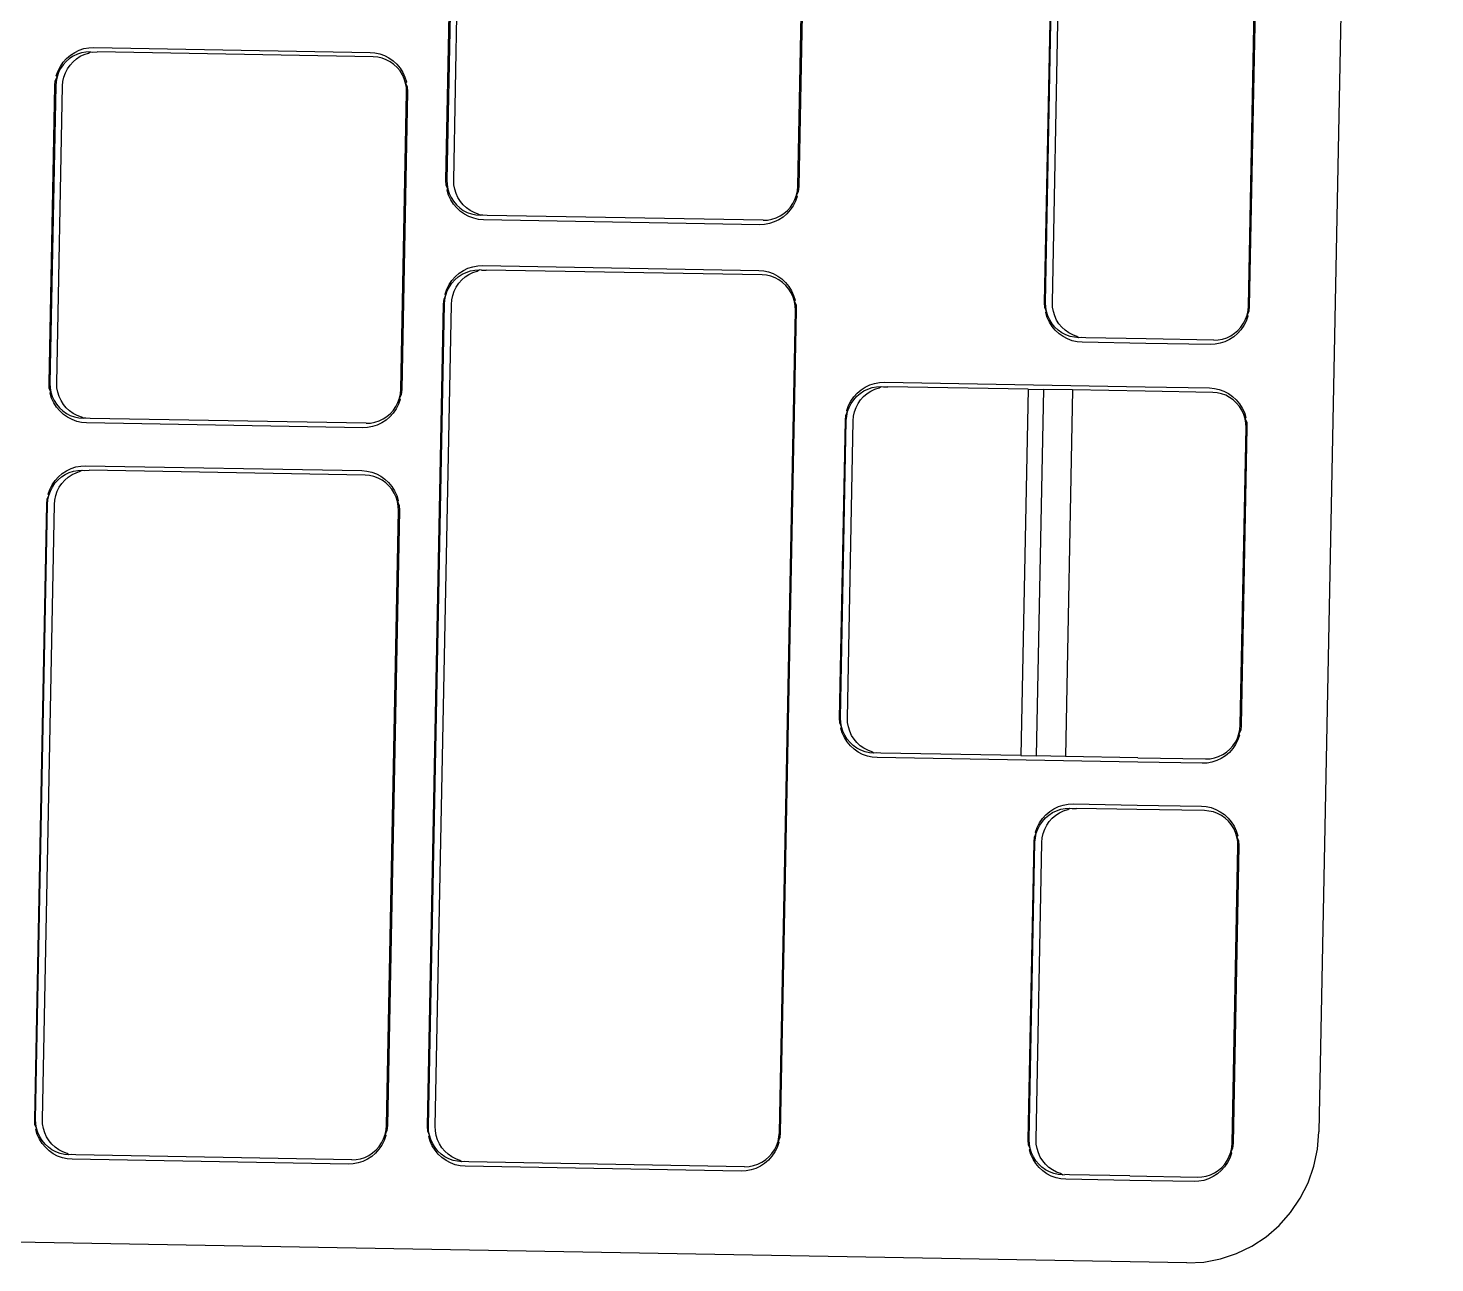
# Model space of a CAD drawing. Header units: millimetres. Extents: x 44692 to 172587, y -26854 to 14445.
# Drawn here: x 148825.9 to 148881.8, y -15558.6 to -15509.6 of the extents above; entities that cross this region are included whole.
import ezdxf

# ---------------------------------------------------------------- set-up
doc = ezdxf.new("R2010")
doc.units = ezdxf.units.MM
doc.header["$LTSCALE"] = 100
doc.layers.add('Muebles', color=112, linetype='Continuous')

msp = doc.modelspace()

# ---------------------------------------------------------------- linework, layer by layer
at = {"layer": 'Muebles'}
for p, q in [((148881.792, -15317.241), (148877.189, -15553.391)), ((148842.52, -15515.606), (148842.75, -15503.789)), ((148842.785, -15503.795), (148842.555, -15515.6)), ((148842.828, -15515.605), (148843.058, -15503.8)), ((148856.492, -15515.846), (148856.722, -15504.041)), ((148856.757, -15504.036), (148856.527, -15515.853)), ((148866.294, -15520.466), (148866.524, -15508.649)), ((148866.329, -15520.461), (148866.559, -15508.656)), ((148866.602, -15520.466), (148866.832, -15508.66)), ((148874.389, -15520.603), (148874.619, -15508.798)), ((148874.654, -15508.792), (148874.424, -15520.61)), ((148827.605, -15510.637), (148827.773, -15510.528)), ((148827.773, -15510.528), (148827.953, -15510.441)), ((148828.047, -15510.549), (148827.879, -15510.604)), ((148827.953, -15510.441), (148828.143, -15510.38)), ((148828.221, -15510.517), (148828.047, -15510.549)), ((148828.143, -15510.38), (148828.339, -15510.344)), ((148828.152, -15510.609), (148828.32, -15510.554)), ((148828.398, -15510.508), (148828.221, -15510.517)), ((148828.32, -15510.554), (148828.398, -15510.508)), ((148828.339, -15510.344), (148828.533, -15510.334)), ((148828.398, -15510.508), (148828.495, -15510.522)), ((148828.495, -15510.522), (148828.671, -15510.513)), ((148828.533, -15510.334), (148839.504, -15510.528)), ((148839.632, -15510.706), (148828.671, -15510.513)), ((148839.504, -15510.528), (148839.697, -15510.544)), ((148839.697, -15510.544), (148839.891, -15510.587)), ((148827.112, -15511.265), (148827.204, -15511.085)), ((148827.204, -15511.085), (148827.318, -15510.918)), ((148827.315, -15511.027), (148827.214, -15511.174)), ((148827.435, -15510.894), (148827.315, -15511.027)), ((148827.318, -15510.918), (148827.453, -15510.768)), ((148827.57, -15510.778), (148827.435, -15510.894)), ((148827.453, -15510.768), (148827.605, -15510.637)), ((148827.487, -15511.179), (148827.588, -15511.031)), ((148827.719, -15510.68), (148827.57, -15510.778)), ((148827.588, -15511.031), (148827.708, -15510.898)), ((148827.708, -15510.898), (148827.843, -15510.782)), ((148827.879, -15510.604), (148827.719, -15510.68)), ((148827.843, -15510.782), (148827.992, -15510.685)), ((148827.992, -15510.685), (148828.152, -15510.609)), ((148839.808, -15510.721), (148839.632, -15510.706)), ((148839.981, -15510.759), (148839.808, -15510.721)), ((148839.891, -15510.587), (148840.079, -15510.655)), ((148840.147, -15510.82), (148839.981, -15510.759)), ((148840.079, -15510.655), (148840.256, -15510.748)), ((148840.304, -15510.902), (148840.147, -15510.82)), ((148840.256, -15510.748), (148840.419, -15510.863)), ((148840.449, -15511.005), (148840.304, -15510.902)), ((148840.419, -15510.863), (148840.566, -15510.999)), ((148840.58, -15511.126), (148840.449, -15511.005)), ((148840.566, -15510.999), (148840.695, -15511.154)), ((148826.985, -15511.851), (148827.001, -15511.655)), ((148827.001, -15511.655), (148827.073, -15511.503)), ((148827.035, -15511.679), (148827.02, -15511.858)), ((148827.073, -15511.503), (148827.035, -15511.679)), ((148827.044, -15511.456), (148827.112, -15511.265)), ((148827.073, -15511.503), (148827.044, -15511.456)), ((148827.133, -15511.334), (148827.073, -15511.503)), ((148827.214, -15511.174), (148827.133, -15511.334)), ((148827.293, -15511.863), (148827.308, -15511.683)), ((148827.308, -15511.683), (148827.346, -15511.508)), ((148827.346, -15511.508), (148827.406, -15511.339)), ((148827.406, -15511.339), (148827.487, -15511.179)), ((148840.694, -15511.263), (148840.58, -15511.126)), ((148840.789, -15511.414), (148840.694, -15511.263)), ((148840.695, -15511.154), (148840.802, -15511.325)), ((148840.864, -15511.576), (148840.789, -15511.414)), ((148840.802, -15511.325), (148840.887, -15511.508)), ((148840.917, -15511.747), (148840.864, -15511.576)), ((148840.887, -15511.508), (148840.948, -15511.701)), ((148826.754, -15523.668), (148826.985, -15511.851)), ((148827.02, -15511.858), (148826.79, -15523.663)), ((148827.063, -15523.668), (148827.293, -15511.863)), ((148840.726, -15523.909), (148840.957, -15512.104)), ((148840.992, -15512.098), (148840.761, -15523.915)), ((148840.948, -15511.701), (148840.917, -15511.747)), ((148840.948, -15511.924), (148840.917, -15511.747)), ((148840.917, -15511.747), (148840.983, -15511.901)), ((148840.957, -15512.104), (148840.948, -15511.924)), ((148840.983, -15511.901), (148840.992, -15512.098)), ((148842.529, -15515.803), (148842.52, -15515.606)), ((148842.594, -15515.957), (148842.529, -15515.803)), ((148842.555, -15515.6), (148842.563, -15515.78)), ((148842.563, -15515.78), (148842.594, -15515.957)), ((148842.564, -15516.002), (148842.594, -15515.957)), ((148842.625, -15516.196), (148842.564, -15516.002)), ((148842.594, -15515.957), (148842.648, -15516.128)), ((148842.648, -15516.128), (148842.723, -15516.29)), ((148842.836, -15515.785), (148842.828, -15515.605)), ((148842.867, -15515.961), (148842.836, -15515.785)), ((148842.921, -15516.133), (148842.867, -15515.961)), ((148842.996, -15516.295), (148842.921, -15516.133)), ((148856.439, -15516.201), (148856.477, -15516.025)), ((148856.511, -15516.049), (148856.439, -15516.201)), ((148856.477, -15516.025), (148856.492, -15515.846)), ((148856.527, -15515.853), (148856.511, -15516.049)), ((148842.709, -15516.379), (148842.625, -15516.196)), ((148842.817, -15516.55), (148842.709, -15516.379)), ((148842.723, -15516.29), (148842.818, -15516.441)), ((148842.946, -15516.705), (148842.817, -15516.55)), ((148842.818, -15516.441), (148842.932, -15516.578)), ((148842.932, -15516.578), (148843.063, -15516.699)), ((148843.093, -15516.841), (148842.946, -15516.705)), ((148843.091, -15516.446), (148842.996, -15516.295)), ((148843.063, -15516.699), (148843.208, -15516.802)), ((148843.205, -15516.583), (148843.091, -15516.446)), ((148843.336, -15516.704), (148843.205, -15516.583)), ((148843.481, -15516.806), (148843.336, -15516.704)), ((148856.077, -15516.81), (148856.197, -15516.677)), ((148856.308, -15516.619), (148856.194, -15516.786)), ((148856.197, -15516.677), (148856.298, -15516.53)), ((148856.298, -15516.53), (148856.379, -15516.37)), ((148856.4, -15516.439), (148856.308, -15516.619)), ((148856.379, -15516.37), (148856.439, -15516.201)), ((148856.468, -15516.248), (148856.4, -15516.439)), ((148856.439, -15516.201), (148856.468, -15516.248)), ((148843.256, -15516.956), (148843.093, -15516.841)), ((148843.208, -15516.802), (148843.365, -15516.884)), ((148843.433, -15517.049), (148843.256, -15516.956)), ((148843.365, -15516.884), (148843.531, -15516.945)), ((148843.621, -15517.117), (148843.433, -15517.049)), ((148843.638, -15516.889), (148843.481, -15516.806)), ((148843.531, -15516.945), (148843.704, -15516.983)), ((148843.815, -15517.16), (148843.621, -15517.117)), ((148843.804, -15516.949), (148843.638, -15516.889)), ((148843.704, -15516.983), (148843.88, -15516.998)), ((148843.88, -15516.998), (148843.804, -15516.949)), ((148844.008, -15517.176), (148843.815, -15517.16)), ((148843.977, -15516.987), (148843.88, -15516.998)), ((148844.153, -15517.002), (148843.977, -15516.987)), ((148854.979, -15517.37), (148844.008, -15517.176)), ((148855.114, -15517.196), (148844.153, -15517.002)), ((148855.114, -15517.196), (148855.29, -15517.187)), ((148855.29, -15517.187), (148855.464, -15517.155)), ((148855.558, -15517.263), (148855.369, -15517.324)), ((148855.464, -15517.155), (148855.633, -15517.1)), ((148855.739, -15517.176), (148855.558, -15517.263)), ((148855.633, -15517.1), (148855.793, -15517.024)), ((148855.907, -15517.067), (148855.739, -15517.176)), ((148855.793, -15517.024), (148855.942, -15516.926)), ((148856.059, -15516.936), (148855.907, -15517.067)), ((148855.942, -15516.926), (148856.077, -15516.81)), ((148856.194, -15516.786), (148856.059, -15516.936)), ((148855.173, -15517.36), (148854.979, -15517.37)), ((148855.369, -15517.324), (148855.173, -15517.36)), ((148842.757, -15519.583), (148842.892, -15519.432)), ((148842.874, -15519.557), (148843.009, -15519.439)), ((148842.892, -15519.432), (148843.044, -15519.299)), ((148843.009, -15519.439), (148843.158, -15519.341)), ((148843.044, -15519.299), (148843.212, -15519.189)), ((148843.147, -15519.561), (148843.283, -15519.444)), ((148843.158, -15519.341), (148843.319, -15519.264)), ((148843.212, -15519.189), (148843.393, -15519.101)), ((148843.283, -15519.444), (148843.431, -15519.346)), ((148843.319, -15519.264), (148843.487, -15519.208)), ((148843.393, -15519.101), (148843.583, -15519.039)), ((148843.431, -15519.346), (148843.592, -15519.268)), ((148843.487, -15519.208), (148843.661, -15519.176)), ((148843.583, -15519.039), (148843.779, -15519.003)), ((148843.592, -15519.268), (148843.76, -15519.213)), ((148843.661, -15519.176), (148843.838, -15519.167)), ((148843.76, -15519.213), (148843.838, -15519.167)), ((148843.779, -15519.003), (148843.972, -15518.993)), ((148843.934, -15519.181), (148843.838, -15519.167)), ((148843.934, -15519.181), (148844.111, -15519.172)), ((148843.972, -15518.993), (148854.944, -15519.187)), ((148855.071, -15519.365), (148844.111, -15519.172)), ((148854.944, -15519.187), (148855.137, -15519.203)), ((148855.248, -15519.38), (148855.071, -15519.365)), ((148855.137, -15519.203), (148855.332, -15519.246)), ((148855.42, -15519.419), (148855.248, -15519.38)), ((148855.332, -15519.246), (148855.519, -15519.315)), ((148855.587, -15519.48), (148855.42, -15519.419)), ((148855.519, -15519.315), (148855.696, -15519.409)), ((148855.744, -15519.563), (148855.587, -15519.48)), ((148855.696, -15519.409), (148855.859, -15519.525)), ((148842.484, -15520.126), (148842.552, -15519.933)), ((148842.512, -15520.172), (148842.572, -15520.001)), ((148842.552, -15519.933), (148842.643, -15519.751)), ((148842.572, -15520.001), (148842.654, -15519.84)), ((148842.643, -15519.751), (148842.757, -15519.583)), ((148842.654, -15519.84), (148842.755, -15519.691)), ((148842.755, -15519.691), (148842.874, -15519.557)), ((148842.785, -15520.177), (148842.845, -15520.006)), ((148842.845, -15520.006), (148842.927, -15519.845)), ((148842.927, -15519.845), (148843.028, -15519.696)), ((148843.028, -15519.696), (148843.147, -15519.561)), ((148855.889, -15519.667), (148855.744, -15519.563)), ((148855.859, -15519.525), (148856.007, -15519.663)), ((148856.019, -15519.788), (148855.889, -15519.667)), ((148856.007, -15519.663), (148856.135, -15519.819)), ((148856.133, -15519.927), (148856.019, -15519.788)), ((148856.228, -15520.079), (148856.133, -15519.927)), ((148856.135, -15519.819), (148856.242, -15519.991)), ((148856.242, -15519.991), (148856.327, -15520.176)), ((148841.788, -15553.173), (148842.424, -15520.524)), ((148841.823, -15553.168), (148842.459, -15520.53)), ((148842.096, -15553.172), (148842.732, -15520.535)), ((148842.424, -15520.524), (148842.441, -15520.326)), ((148842.441, -15520.326), (148842.512, -15520.172)), ((148842.459, -15520.53), (148842.474, -15520.349)), ((148842.474, -15520.349), (148842.512, -15520.172)), ((148842.512, -15520.172), (148842.484, -15520.126)), ((148842.732, -15520.535), (148842.747, -15520.354)), ((148842.747, -15520.354), (148842.785, -15520.177)), ((148856.303, -15520.244), (148856.228, -15520.079)), ((148856.357, -15520.416), (148856.303, -15520.244)), ((148856.327, -15520.176), (148856.387, -15520.371)), ((148856.387, -15520.371), (148856.357, -15520.416)), ((148856.388, -15520.595), (148856.357, -15520.416)), ((148856.357, -15520.416), (148856.422, -15520.572)), ((148856.396, -15520.776), (148856.388, -15520.595)), ((148856.422, -15520.572), (148856.431, -15520.771)), ((148866.303, -15520.663), (148866.294, -15520.466)), ((148866.337, -15520.64), (148866.329, -15520.461)), ((148866.61, -15520.645), (148866.602, -15520.466)), ((148874.374, -15520.782), (148874.389, -15520.603)), ((148874.424, -15520.61), (148874.407, -15520.806)), ((148855.76, -15553.413), (148856.396, -15520.776)), ((148856.431, -15520.771), (148855.795, -15553.42)), ((148866.368, -15520.817), (148866.303, -15520.663)), ((148866.368, -15520.817), (148866.337, -15520.64)), ((148866.338, -15520.863), (148866.368, -15520.817)), ((148866.398, -15521.056), (148866.338, -15520.863)), ((148866.422, -15520.988), (148866.368, -15520.817)), ((148866.483, -15521.24), (148866.398, -15521.056)), ((148866.497, -15521.151), (148866.422, -15520.988)), ((148866.592, -15521.302), (148866.497, -15521.151)), ((148866.641, -15520.822), (148866.61, -15520.645)), ((148866.695, -15520.993), (148866.641, -15520.822)), ((148866.77, -15521.156), (148866.695, -15520.993)), ((148866.865, -15521.307), (148866.77, -15521.156)), ((148874.194, -15521.287), (148874.276, -15521.127)), ((148874.276, -15521.127), (148874.336, -15520.958)), ((148874.364, -15521.005), (148874.296, -15521.196)), ((148874.336, -15520.958), (148874.374, -15520.782)), ((148874.407, -15520.806), (148874.336, -15520.958)), ((148874.336, -15520.958), (148874.364, -15521.005)), ((148866.591, -15521.41), (148866.483, -15521.24)), ((148866.719, -15521.565), (148866.591, -15521.41)), ((148866.706, -15521.439), (148866.592, -15521.302)), ((148866.837, -15521.56), (148866.706, -15521.439)), ((148866.867, -15521.701), (148866.719, -15521.565)), ((148866.982, -15521.662), (148866.837, -15521.56)), ((148866.979, -15521.444), (148866.865, -15521.307)), ((148867.03, -15521.817), (148866.867, -15521.701)), ((148867.11, -15521.565), (148866.979, -15521.444)), ((148867.139, -15521.744), (148866.982, -15521.662)), ((148867.255, -15521.667), (148867.11, -15521.565)), ((148867.412, -15521.749), (148867.255, -15521.667)), ((148873.69, -15521.78), (148873.839, -15521.683)), ((148873.956, -15521.693), (148873.803, -15521.824)), ((148873.839, -15521.683), (148873.974, -15521.567)), ((148874.09, -15521.543), (148873.956, -15521.693)), ((148873.974, -15521.567), (148874.093, -15521.434)), ((148874.205, -15521.376), (148874.09, -15521.543)), ((148874.093, -15521.434), (148874.194, -15521.287)), ((148874.296, -15521.196), (148874.205, -15521.376)), ((148867.207, -15521.909), (148867.03, -15521.817)), ((148867.305, -15521.805), (148867.139, -15521.744)), ((148867.394, -15521.978), (148867.207, -15521.909)), ((148867.478, -15521.843), (148867.305, -15521.805)), ((148867.589, -15522.021), (148867.394, -15521.978)), ((148867.578, -15521.81), (148867.412, -15521.749)), ((148867.654, -15521.858), (148867.478, -15521.843)), ((148867.654, -15521.858), (148867.578, -15521.81)), ((148867.781, -15522.037), (148867.589, -15522.021)), ((148867.751, -15521.848), (148867.654, -15521.858)), ((148867.927, -15521.863), (148867.751, -15521.848)), ((148870.32, -15522.082), (148867.781, -15522.037)), ((148870.323, -15521.905), (148867.927, -15521.863)), ((148872.876, -15522.127), (148870.32, -15522.082)), ((148873.01, -15521.953), (148870.323, -15521.905)), ((148873.069, -15522.117), (148872.876, -15522.127)), ((148873.01, -15521.953), (148873.187, -15521.944)), ((148873.265, -15522.081), (148873.069, -15522.117)), ((148873.187, -15521.944), (148873.361, -15521.912)), ((148873.455, -15522.02), (148873.265, -15522.081)), ((148873.361, -15521.912), (148873.53, -15521.857)), ((148873.636, -15521.933), (148873.455, -15522.02)), ((148873.53, -15521.857), (148873.69, -15521.78)), ((148873.803, -15521.824), (148873.636, -15521.933)), ((148826.763, -15523.865), (148826.754, -15523.668)), ((148826.829, -15524.019), (148826.763, -15523.865)), ((148826.79, -15523.663), (148826.798, -15523.843)), ((148826.798, -15523.843), (148826.829, -15524.019)), ((148827.071, -15523.847), (148827.063, -15523.668)), ((148827.102, -15524.024), (148827.071, -15523.847)), ((148840.711, -15524.088), (148840.726, -15523.909)), ((148840.761, -15523.915), (148840.745, -15524.112)), ((148858.852, -15524.06), (148859.004, -15523.929)), ((148858.969, -15524.07), (148859.118, -15523.972)), ((148859.004, -15523.929), (148859.172, -15523.82)), ((148859.118, -15523.972), (148859.278, -15523.896)), ((148859.172, -15523.82), (148859.352, -15523.733)), ((148859.278, -15523.896), (148859.446, -15523.841)), ((148859.352, -15523.733), (148859.542, -15523.671)), ((148859.391, -15523.977), (148859.551, -15523.901)), ((148859.446, -15523.841), (148859.62, -15523.809)), ((148859.542, -15523.671), (148859.738, -15523.635)), ((148859.551, -15523.901), (148859.719, -15523.846)), ((148859.62, -15523.809), (148859.797, -15523.8)), ((148859.719, -15523.846), (148859.797, -15523.8)), ((148859.738, -15523.635), (148859.931, -15523.626)), ((148859.797, -15523.8), (148859.893, -15523.814)), ((148859.893, -15523.814), (148860.07, -15523.805)), ((148859.931, -15523.626), (148870.286, -15523.809)), ((148865.638, -15523.903), (148860.07, -15523.805)), ((148865.638, -15523.903), (148865.355, -15538.455)), ((148865.638, -15523.903), (148866.247, -15523.914)), ((148866.247, -15523.914), (148865.963, -15538.466)), ((148867.402, -15523.934), (148866.247, -15523.914)), ((148867.402, -15523.934), (148867.118, -15538.486)), ((148870.283, -15523.985), (148867.402, -15523.934)), ((148870.286, -15523.809), (148872.842, -15523.854)), ((148872.842, -15523.854), (148873.035, -15523.87)), ((148873.035, -15523.87), (148873.23, -15523.913)), ((148873.23, -15523.913), (148873.417, -15523.981)), ((148826.798, -15524.065), (148826.829, -15524.019)), ((148826.859, -15524.258), (148826.798, -15524.065)), ((148826.829, -15524.019), (148826.882, -15524.19)), ((148826.944, -15524.442), (148826.859, -15524.258)), ((148826.882, -15524.19), (148826.957, -15524.353)), ((148827.051, -15524.613), (148826.944, -15524.442)), ((148826.957, -15524.353), (148827.053, -15524.504)), ((148827.053, -15524.504), (148827.167, -15524.641)), ((148827.155, -15524.195), (148827.102, -15524.024)), ((148827.23, -15524.358), (148827.155, -15524.195)), ((148827.326, -15524.509), (148827.23, -15524.358)), ((148827.44, -15524.646), (148827.326, -15524.509)), ((148840.532, -15524.592), (148840.613, -15524.433)), ((148840.634, -15524.501), (148840.542, -15524.682)), ((148840.613, -15524.433), (148840.673, -15524.264)), ((148840.702, -15524.31), (148840.634, -15524.501)), ((148840.673, -15524.264), (148840.711, -15524.088)), ((148840.745, -15524.112), (148840.673, -15524.264)), ((148840.673, -15524.264), (148840.702, -15524.31)), ((148858.511, -15524.557), (148858.603, -15524.377)), ((148858.532, -15524.626), (148858.613, -15524.466)), ((148858.603, -15524.377), (148858.717, -15524.21)), ((148858.613, -15524.466), (148858.714, -15524.319)), ((148858.714, -15524.319), (148858.833, -15524.186)), ((148858.717, -15524.21), (148858.852, -15524.06)), ((148858.805, -15524.631), (148858.886, -15524.471)), ((148858.833, -15524.186), (148858.969, -15524.07)), ((148858.886, -15524.471), (148858.987, -15524.323)), ((148858.987, -15524.323), (148859.106, -15524.19)), ((148859.106, -15524.19), (148859.242, -15524.074)), ((148859.242, -15524.074), (148859.391, -15523.977)), ((148872.97, -15524.033), (148870.283, -15523.985)), ((148873.146, -15524.048), (148872.97, -15524.033)), ((148873.319, -15524.086), (148873.146, -15524.048)), ((148873.485, -15524.146), (148873.319, -15524.086)), ((148873.417, -15523.981), (148873.594, -15524.074)), ((148873.642, -15524.229), (148873.485, -15524.146)), ((148873.594, -15524.074), (148873.757, -15524.189)), ((148873.787, -15524.331), (148873.642, -15524.229)), ((148873.757, -15524.189), (148873.905, -15524.326)), ((148873.918, -15524.452), (148873.787, -15524.331)), ((148873.905, -15524.326), (148874.033, -15524.48)), ((148874.032, -15524.589), (148873.918, -15524.452)), ((148874.033, -15524.48), (148874.141, -15524.651)), ((148827.18, -15524.767), (148827.051, -15524.613)), ((148827.167, -15524.641), (148827.297, -15524.762)), ((148827.327, -15524.903), (148827.18, -15524.767)), ((148827.297, -15524.762), (148827.442, -15524.864)), ((148827.491, -15525.019), (148827.327, -15524.903)), ((148827.57, -15524.767), (148827.44, -15524.646)), ((148827.442, -15524.864), (148827.599, -15524.947)), ((148827.668, -15525.112), (148827.491, -15525.019)), ((148827.715, -15524.869), (148827.57, -15524.767)), ((148827.599, -15524.947), (148827.766, -15525.007)), ((148827.872, -15524.951), (148827.715, -15524.869)), ((148827.766, -15525.007), (148827.938, -15525.045)), ((148828.039, -15525.012), (148827.872, -15524.951)), ((148827.938, -15525.045), (148828.115, -15525.06)), ((148828.115, -15525.06), (148828.039, -15525.012)), ((148828.211, -15525.05), (148828.115, -15525.06)), ((148828.388, -15525.065), (148828.211, -15525.05)), ((148839.348, -15525.258), (148828.388, -15525.065)), ((148839.867, -15525.163), (148840.027, -15525.086)), ((148840.027, -15525.086), (148840.176, -15524.989)), ((148840.293, -15524.999), (148840.141, -15525.13)), ((148840.176, -15524.989), (148840.312, -15524.873)), ((148840.428, -15524.849), (148840.293, -15524.999)), ((148840.312, -15524.873), (148840.431, -15524.74)), ((148840.542, -15524.682), (148840.428, -15524.849)), ((148840.431, -15524.74), (148840.532, -15524.592)), ((148858.384, -15525.143), (148858.4, -15524.947)), ((148858.4, -15524.947), (148858.472, -15524.795)), ((148858.419, -15525.15), (148858.434, -15524.971)), ((148858.434, -15524.971), (148858.472, -15524.795)), ((148858.443, -15524.748), (148858.511, -15524.557)), ((148858.472, -15524.795), (148858.443, -15524.748)), ((148858.472, -15524.795), (148858.532, -15524.626)), ((148858.692, -15525.154), (148858.707, -15524.975)), ((148858.707, -15524.975), (148858.745, -15524.8)), ((148858.745, -15524.8), (148858.805, -15524.631)), ((148874.127, -15524.74), (148874.032, -15524.589)), ((148874.202, -15524.902), (148874.127, -15524.74)), ((148874.141, -15524.651), (148874.226, -15524.834)), ((148874.256, -15525.074), (148874.202, -15524.902)), ((148874.226, -15524.834), (148874.286, -15525.028)), ((148874.286, -15525.028), (148874.256, -15525.074)), ((148874.287, -15525.25), (148874.256, -15525.074)), ((148874.256, -15525.074), (148874.321, -15525.228)), ((148827.855, -15525.18), (148827.668, -15525.112)), ((148828.049, -15525.223), (148827.855, -15525.18)), ((148828.242, -15525.239), (148828.049, -15525.223)), ((148839.214, -15525.433), (148828.242, -15525.239)), ((148839.407, -15525.423), (148839.214, -15525.433)), ((148839.348, -15525.258), (148839.525, -15525.25)), ((148839.603, -15525.387), (148839.407, -15525.423)), ((148839.525, -15525.25), (148839.699, -15525.218)), ((148839.793, -15525.325), (148839.603, -15525.387)), ((148839.699, -15525.218), (148839.867, -15525.163)), ((148839.973, -15525.239), (148839.793, -15525.325)), ((148840.141, -15525.13), (148839.973, -15525.239)), ((148858.153, -15536.96), (148858.384, -15525.143)), ((148858.189, -15536.955), (148858.419, -15525.15)), ((148858.462, -15536.96), (148858.692, -15525.154)), ((148874.065, -15537.235), (148874.295, -15525.43)), ((148874.33, -15525.425), (148874.1, -15537.242)), ((148874.295, -15525.43), (148874.287, -15525.25)), ((148874.321, -15525.228), (148874.33, -15525.425)), ((148827.128, -15527.382), (148827.281, -15527.249)), ((148827.246, -15527.389), (148827.395, -15527.291)), ((148827.281, -15527.249), (148827.449, -15527.139)), ((148827.395, -15527.291), (148827.555, -15527.214)), ((148827.449, -15527.139), (148827.629, -15527.051)), ((148827.519, -15527.394), (148827.668, -15527.296)), ((148827.555, -15527.214), (148827.724, -15527.158)), ((148827.629, -15527.051), (148827.819, -15526.989)), ((148827.668, -15527.296), (148827.828, -15527.219)), ((148827.724, -15527.158), (148827.898, -15527.126)), ((148827.819, -15526.989), (148828.015, -15526.953)), ((148827.828, -15527.219), (148827.997, -15527.163)), ((148827.898, -15527.126), (148828.074, -15527.117)), ((148827.997, -15527.163), (148828.074, -15527.117)), ((148828.015, -15526.953), (148828.209, -15526.943)), ((148828.074, -15527.117), (148828.171, -15527.131)), ((148828.171, -15527.131), (148828.347, -15527.122)), ((148828.209, -15526.943), (148839.18, -15527.137)), ((148839.308, -15527.315), (148828.347, -15527.122)), ((148839.18, -15527.137), (148839.373, -15527.153)), ((148839.484, -15527.33), (148839.308, -15527.315)), ((148839.373, -15527.153), (148839.568, -15527.196)), ((148839.568, -15527.196), (148839.755, -15527.265)), ((148839.755, -15527.265), (148839.932, -15527.359)), ((148826.72, -15528.076), (148826.788, -15527.883)), ((148826.788, -15527.883), (148826.88, -15527.701)), ((148826.809, -15527.951), (148826.89, -15527.79)), ((148826.88, -15527.701), (148826.994, -15527.533)), ((148826.89, -15527.79), (148826.991, -15527.641)), ((148826.991, -15527.641), (148827.111, -15527.507)), ((148826.994, -15527.533), (148827.128, -15527.382)), ((148827.082, -15527.956), (148827.163, -15527.795)), ((148827.111, -15527.507), (148827.246, -15527.389)), ((148827.163, -15527.795), (148827.265, -15527.646)), ((148827.265, -15527.646), (148827.384, -15527.511)), ((148827.384, -15527.511), (148827.519, -15527.394)), ((148839.657, -15527.369), (148839.484, -15527.33)), ((148839.823, -15527.43), (148839.657, -15527.369)), ((148839.98, -15527.513), (148839.823, -15527.43)), ((148839.932, -15527.359), (148840.096, -15527.475)), ((148840.125, -15527.617), (148839.98, -15527.513)), ((148840.096, -15527.475), (148840.243, -15527.613)), ((148840.256, -15527.738), (148840.125, -15527.617)), ((148840.243, -15527.613), (148840.372, -15527.769)), ((148840.37, -15527.877), (148840.256, -15527.738)), ((148840.465, -15528.03), (148840.37, -15527.877)), ((148840.372, -15527.769), (148840.479, -15527.941)), ((148826.661, -15528.474), (148826.677, -15528.276)), ((148826.677, -15528.276), (148826.749, -15528.122)), ((148826.696, -15528.48), (148826.711, -15528.299)), ((148826.711, -15528.299), (148826.749, -15528.122)), ((148826.749, -15528.122), (148826.72, -15528.076)), ((148826.749, -15528.122), (148826.809, -15527.951)), ((148826.969, -15528.485), (148826.984, -15528.304)), ((148826.984, -15528.304), (148827.022, -15528.127)), ((148827.022, -15528.127), (148827.082, -15527.956)), ((148840.54, -15528.194), (148840.465, -15528.03)), ((148840.479, -15527.941), (148840.564, -15528.126)), ((148840.593, -15528.366), (148840.54, -15528.194)), ((148840.564, -15528.126), (148840.624, -15528.321)), ((148840.624, -15528.321), (148840.593, -15528.366)), ((148840.624, -15528.545), (148840.593, -15528.366)), ((148840.593, -15528.366), (148840.659, -15528.522)), ((148826.185, -15552.897), (148826.661, -15528.474)), ((148826.22, -15552.892), (148826.696, -15528.48)), ((148826.493, -15552.897), (148826.969, -15528.485)), ((148840.157, -15553.138), (148840.633, -15528.726)), ((148840.668, -15528.721), (148840.192, -15553.145)), ((148840.633, -15528.726), (148840.624, -15528.545)), ((148840.659, -15528.522), (148840.668, -15528.721)), ((148858.162, -15537.157), (148858.153, -15536.96)), ((148858.228, -15537.311), (148858.162, -15537.157)), ((148858.197, -15537.135), (148858.189, -15536.955)), ((148858.228, -15537.311), (148858.197, -15537.135)), ((148858.197, -15537.357), (148858.228, -15537.311)), ((148858.258, -15537.55), (148858.197, -15537.357)), ((148858.281, -15537.482), (148858.228, -15537.311)), ((148858.47, -15537.139), (148858.462, -15536.96)), ((148858.501, -15537.316), (148858.47, -15537.139)), ((148858.554, -15537.487), (148858.501, -15537.316)), ((148874.05, -15537.414), (148874.065, -15537.235)), ((148874.1, -15537.242), (148874.083, -15537.438)), ((148858.343, -15537.734), (148858.258, -15537.55)), ((148858.356, -15537.645), (148858.281, -15537.482)), ((148858.45, -15537.905), (148858.343, -15537.734)), ((148858.452, -15537.796), (148858.356, -15537.645)), ((148858.579, -15538.059), (148858.45, -15537.905)), ((148858.565, -15537.933), (148858.452, -15537.796)), ((148858.629, -15537.65), (148858.554, -15537.487)), ((148858.696, -15538.054), (148858.565, -15537.933)), ((148858.725, -15537.801), (148858.629, -15537.65)), ((148858.839, -15537.938), (148858.725, -15537.801)), ((148858.969, -15538.059), (148858.839, -15537.938)), ((148873.769, -15538.066), (148873.87, -15537.919)), ((148873.87, -15537.919), (148873.952, -15537.759)), ((148873.972, -15537.828), (148873.88, -15538.008)), ((148873.952, -15537.759), (148874.012, -15537.59)), ((148874.04, -15537.637), (148873.972, -15537.828)), ((148874.012, -15537.59), (148874.05, -15537.414)), ((148874.083, -15537.438), (148874.012, -15537.59)), ((148874.012, -15537.59), (148874.04, -15537.637)), ((148858.726, -15538.195), (148858.579, -15538.059)), ((148858.841, -15538.156), (148858.696, -15538.054)), ((148858.89, -15538.311), (148858.726, -15538.195)), ((148858.998, -15538.238), (148858.841, -15538.156)), ((148859.066, -15538.404), (148858.89, -15538.311)), ((148859.114, -15538.161), (148858.969, -15538.059)), ((148859.164, -15538.299), (148858.998, -15538.238)), ((148859.254, -15538.472), (148859.066, -15538.404)), ((148859.271, -15538.243), (148859.114, -15538.161)), ((148859.337, -15538.337), (148859.164, -15538.299)), ((148859.448, -15538.515), (148859.254, -15538.472)), ((148859.438, -15538.304), (148859.271, -15538.243)), ((148859.513, -15538.352), (148859.337, -15538.337)), ((148859.513, -15538.352), (148859.438, -15538.304)), ((148859.61, -15538.342), (148859.513, -15538.352)), ((148859.786, -15538.357), (148859.61, -15538.342)), ((148865.355, -15538.455), (148859.786, -15538.357)), ((148865.355, -15538.455), (148865.963, -15538.466)), ((148867.118, -15538.486), (148865.963, -15538.466)), ((148869.999, -15538.537), (148867.118, -15538.486)), ((148873.037, -15538.544), (148873.206, -15538.489)), ((148873.206, -15538.489), (148873.366, -15538.412)), ((148873.479, -15538.456), (148873.311, -15538.565)), ((148873.366, -15538.412), (148873.515, -15538.315)), ((148873.632, -15538.325), (148873.479, -15538.456)), ((148873.515, -15538.315), (148873.65, -15538.199)), ((148873.766, -15538.175), (148873.632, -15538.325)), ((148873.65, -15538.199), (148873.769, -15538.066)), ((148873.88, -15538.008), (148873.766, -15538.175)), ((148859.641, -15538.531), (148859.448, -15538.515)), ((148869.996, -15538.714), (148859.641, -15538.531)), ((148872.552, -15538.759), (148869.996, -15538.714)), ((148869.999, -15538.537), (148872.686, -15538.585)), ((148872.745, -15538.749), (148872.552, -15538.759)), ((148872.686, -15538.585), (148872.863, -15538.576)), ((148872.941, -15538.713), (148872.745, -15538.749)), ((148872.863, -15538.576), (148873.037, -15538.544)), ((148873.131, -15538.652), (148872.941, -15538.713)), ((148873.311, -15538.565), (148873.131, -15538.652)), ((148866.344, -15540.804), (148866.497, -15540.673)), ((148866.461, -15540.814), (148866.61, -15540.717)), ((148866.497, -15540.673), (148866.665, -15540.564)), ((148866.61, -15540.717), (148866.77, -15540.64)), ((148866.665, -15540.564), (148866.845, -15540.477)), ((148866.734, -15540.819), (148866.883, -15540.721)), ((148866.77, -15540.64), (148866.939, -15540.585)), ((148866.845, -15540.477), (148867.035, -15540.416)), ((148866.883, -15540.721), (148867.043, -15540.645)), ((148866.939, -15540.585), (148867.113, -15540.553)), ((148867.035, -15540.416), (148867.231, -15540.38)), ((148867.043, -15540.645), (148867.212, -15540.59)), ((148867.113, -15540.553), (148867.29, -15540.544)), ((148867.212, -15540.59), (148867.29, -15540.544)), ((148867.231, -15540.38), (148867.424, -15540.37)), ((148867.29, -15540.544), (148867.386, -15540.558)), ((148867.386, -15540.558), (148867.563, -15540.549)), ((148867.424, -15540.37), (148869.963, -15540.415)), ((148869.959, -15540.592), (148867.563, -15540.549)), ((148872.646, -15540.639), (148869.959, -15540.592)), ((148869.963, -15540.415), (148872.519, -15540.46)), ((148872.519, -15540.46), (148872.711, -15540.476)), ((148872.822, -15540.654), (148872.646, -15540.639)), ((148872.711, -15540.476), (148872.906, -15540.519)), ((148872.995, -15540.692), (148872.822, -15540.654)), ((148872.906, -15540.519), (148873.093, -15540.588)), ((148873.161, -15540.753), (148872.995, -15540.692)), ((148873.093, -15540.588), (148873.27, -15540.68)), ((148873.27, -15540.68), (148873.434, -15540.796)), ((148866.004, -15541.301), (148866.096, -15541.121)), ((148866.024, -15541.37), (148866.106, -15541.21)), ((148866.096, -15541.121), (148866.21, -15540.954)), ((148866.106, -15541.21), (148866.207, -15541.063)), ((148866.207, -15541.063), (148866.326, -15540.93)), ((148866.21, -15540.954), (148866.344, -15540.804)), ((148866.297, -15541.375), (148866.379, -15541.215)), ((148866.326, -15540.93), (148866.461, -15540.814)), ((148866.379, -15541.215), (148866.48, -15541.068)), ((148866.48, -15541.068), (148866.599, -15540.935)), ((148866.599, -15540.935), (148866.734, -15540.819)), ((148873.318, -15540.835), (148873.161, -15540.753)), ((148873.464, -15540.937), (148873.318, -15540.835)), ((148873.434, -15540.796), (148873.581, -15540.932)), ((148873.594, -15541.058), (148873.464, -15540.937)), ((148873.581, -15540.932), (148873.709, -15541.087)), ((148873.708, -15541.195), (148873.594, -15541.058)), ((148873.803, -15541.346), (148873.708, -15541.195)), ((148873.709, -15541.087), (148873.817, -15541.257)), ((148873.817, -15541.257), (148873.902, -15541.441)), ((148865.876, -15541.887), (148865.893, -15541.691)), ((148865.893, -15541.691), (148865.964, -15541.539)), ((148865.911, -15541.894), (148865.926, -15541.715)), ((148865.926, -15541.715), (148865.964, -15541.539)), ((148865.936, -15541.492), (148866.004, -15541.301)), ((148865.964, -15541.539), (148865.936, -15541.492)), ((148865.964, -15541.539), (148866.024, -15541.37)), ((148866.184, -15541.899), (148866.199, -15541.72)), ((148866.199, -15541.72), (148866.237, -15541.544)), ((148866.237, -15541.544), (148866.297, -15541.375)), ((148873.878, -15541.509), (148873.803, -15541.346)), ((148873.932, -15541.68), (148873.878, -15541.509)), ((148873.902, -15541.441), (148873.962, -15541.634)), ((148873.962, -15541.634), (148873.932, -15541.68)), ((148873.963, -15541.857), (148873.932, -15541.68)), ((148873.932, -15541.68), (148873.997, -15541.834)), ((148873.997, -15541.834), (148874.006, -15542.031)), ((148865.646, -15553.705), (148865.876, -15541.887)), ((148865.681, -15553.699), (148865.911, -15541.894)), ((148865.954, -15553.704), (148866.184, -15541.899)), ((148873.741, -15553.841), (148873.971, -15542.036)), ((148874.006, -15542.031), (148873.776, -15553.848)), ((148873.971, -15542.036), (148873.963, -15541.857)), ((148826.194, -15553.096), (148826.185, -15552.897)), ((148826.228, -15553.074), (148826.22, -15552.892)), ((148826.501, -15553.078), (148826.493, -15552.897)), ((148826.259, -15553.252), (148826.194, -15553.096)), ((148826.259, -15553.252), (148826.228, -15553.074)), ((148826.229, -15553.297), (148826.259, -15553.252)), ((148826.289, -15553.492), (148826.229, -15553.297)), ((148826.312, -15553.425), (148826.259, -15553.252)), ((148826.373, -15553.677), (148826.289, -15553.492)), ((148826.387, -15553.589), (148826.312, -15553.425)), ((148826.532, -15553.257), (148826.501, -15553.078)), ((148826.585, -15553.43), (148826.532, -15553.257)), ((148826.66, -15553.594), (148826.585, -15553.43)), ((148840.043, -15553.667), (148840.104, -15553.496)), ((148840.132, -15553.543), (148840.064, -15553.735)), ((148840.104, -15553.496), (148840.142, -15553.319)), ((148840.175, -15553.343), (148840.104, -15553.496)), ((148840.104, -15553.496), (148840.132, -15553.543)), ((148840.142, -15553.319), (148840.157, -15553.138)), ((148840.192, -15553.145), (148840.175, -15553.343)), ((148841.797, -15553.371), (148841.788, -15553.173)), ((148841.862, -15553.527), (148841.797, -15553.371)), ((148841.831, -15553.349), (148841.823, -15553.168)), ((148841.862, -15553.527), (148841.831, -15553.349)), ((148841.832, -15553.573), (148841.862, -15553.527)), ((148841.892, -15553.768), (148841.832, -15553.573)), ((148841.916, -15553.7), (148841.862, -15553.527)), ((148842.104, -15553.354), (148842.096, -15553.172)), ((148842.135, -15553.532), (148842.104, -15553.354)), ((148842.189, -15553.705), (148842.135, -15553.532)), ((148855.745, -15553.594), (148855.76, -15553.413)), ((148855.795, -15553.42), (148855.778, -15553.618)), ((148877.132, -15554.082), (148877.189, -15553.391)), ((148826.481, -15553.849), (148826.373, -15553.677)), ((148826.483, -15553.742), (148826.387, -15553.589)), ((148826.609, -15554.006), (148826.481, -15553.849)), ((148826.597, -15553.88), (148826.483, -15553.742)), ((148826.727, -15554.002), (148826.597, -15553.88)), ((148826.757, -15554.143), (148826.609, -15554.006)), ((148826.756, -15553.746), (148826.66, -15553.594)), ((148826.872, -15554.105), (148826.727, -15554.002)), ((148826.87, -15553.885), (148826.756, -15553.746)), ((148826.92, -15554.26), (148826.757, -15554.143)), ((148827, -15554.007), (148826.87, -15553.885)), ((148827.029, -15554.188), (148826.872, -15554.105)), ((148827.145, -15554.11), (148827, -15554.007)), ((148827.302, -15554.193), (148827.145, -15554.11)), ((148839.606, -15554.229), (148839.742, -15554.112)), ((148839.859, -15554.085), (148839.724, -15554.237)), ((148839.742, -15554.112), (148839.861, -15553.978)), ((148839.973, -15553.917), (148839.859, -15554.085)), ((148839.861, -15553.978), (148839.962, -15553.828)), ((148839.962, -15553.828), (148840.043, -15553.667)), ((148840.064, -15553.735), (148839.973, -15553.917)), ((148841.977, -15553.953), (148841.892, -15553.768)), ((148841.991, -15553.864), (148841.916, -15553.7)), ((148842.084, -15554.125), (148841.977, -15553.953)), ((148842.086, -15554.017), (148841.991, -15553.864)), ((148842.213, -15554.281), (148842.084, -15554.125)), ((148842.2, -15554.155), (148842.086, -15554.017)), ((148842.264, -15553.869), (148842.189, -15553.705)), ((148842.359, -15554.022), (148842.264, -15553.869)), ((148842.473, -15554.16), (148842.359, -15554.022)), ((148855.464, -15554.253), (148855.565, -15554.104)), ((148855.565, -15554.104), (148855.647, -15553.942)), ((148855.668, -15554.011), (148855.576, -15554.193)), ((148855.647, -15553.942), (148855.707, -15553.772)), ((148855.735, -15553.818), (148855.668, -15554.011)), ((148855.707, -15553.772), (148855.745, -15553.594)), ((148855.778, -15553.618), (148855.707, -15553.772)), ((148855.707, -15553.772), (148855.735, -15553.818)), ((148865.655, -15553.902), (148865.646, -15553.705)), ((148865.72, -15554.056), (148865.655, -15553.902)), ((148865.689, -15553.879), (148865.681, -15553.699)), ((148865.72, -15554.056), (148865.689, -15553.879)), ((148865.69, -15554.101), (148865.72, -15554.056)), ((148865.75, -15554.295), (148865.69, -15554.101)), ((148865.774, -15554.227), (148865.72, -15554.056)), ((148865.962, -15553.884), (148865.954, -15553.704)), ((148865.993, -15554.06), (148865.962, -15553.884)), ((148866.047, -15554.231), (148865.993, -15554.06)), ((148873.688, -15554.196), (148873.726, -15554.02)), ((148873.759, -15554.044), (148873.688, -15554.196)), ((148873.726, -15554.02), (148873.741, -15553.841)), ((148873.776, -15553.848), (148873.759, -15554.044)), ((148876.987, -15554.759), (148877.132, -15554.082)), ((148827.097, -15554.353), (148826.92, -15554.26)), ((148827.196, -15554.25), (148827.029, -15554.188)), ((148827.284, -15554.422), (148827.097, -15554.353)), ((148827.368, -15554.288), (148827.196, -15554.25)), ((148827.479, -15554.466), (148827.284, -15554.422)), ((148827.469, -15554.254), (148827.302, -15554.193)), ((148827.545, -15554.303), (148827.368, -15554.288)), ((148827.545, -15554.303), (148827.469, -15554.254)), ((148827.672, -15554.482), (148827.479, -15554.466)), ((148827.641, -15554.293), (148827.545, -15554.303)), ((148827.818, -15554.308), (148827.641, -15554.293)), ((148838.644, -15554.675), (148827.672, -15554.482)), ((148838.778, -15554.501), (148827.818, -15554.308)), ((148838.837, -15554.666), (148838.644, -15554.675)), ((148838.778, -15554.501), (148838.955, -15554.492)), ((148839.033, -15554.629), (148838.837, -15554.666)), ((148838.955, -15554.492), (148839.129, -15554.46)), ((148839.223, -15554.567), (148839.033, -15554.629)), ((148839.129, -15554.46), (148839.297, -15554.405)), ((148839.404, -15554.48), (148839.223, -15554.567)), ((148839.297, -15554.405), (148839.457, -15554.327)), ((148839.572, -15554.369), (148839.404, -15554.48)), ((148839.457, -15554.327), (148839.606, -15554.229)), ((148839.724, -15554.237), (148839.572, -15554.369)), ((148842.33, -15554.277), (148842.2, -15554.155)), ((148842.36, -15554.418), (148842.213, -15554.281)), ((148842.475, -15554.381), (148842.33, -15554.277)), ((148842.523, -15554.535), (148842.36, -15554.418)), ((148842.603, -15554.282), (148842.473, -15554.16)), ((148842.632, -15554.464), (148842.475, -15554.381)), ((148842.7, -15554.628), (148842.523, -15554.535)), ((148842.748, -15554.385), (148842.603, -15554.282)), ((148842.799, -15554.525), (148842.632, -15554.464)), ((148842.888, -15554.697), (148842.7, -15554.628)), ((148842.906, -15554.468), (148842.748, -15554.385)), ((148842.971, -15554.563), (148842.799, -15554.525)), ((148843.082, -15554.741), (148842.888, -15554.697)), ((148843.072, -15554.53), (148842.906, -15554.468)), ((148843.148, -15554.578), (148842.971, -15554.563)), ((148843.148, -15554.578), (148843.072, -15554.53)), ((148843.245, -15554.568), (148843.148, -15554.578)), ((148843.421, -15554.583), (148843.245, -15554.568)), ((148854.381, -15554.776), (148843.421, -15554.583)), ((148854.732, -15554.735), (148854.9, -15554.68)), ((148854.9, -15554.68), (148855.061, -15554.603)), ((148855.175, -15554.644), (148855.007, -15554.755)), ((148855.061, -15554.603), (148855.21, -15554.504)), ((148855.327, -15554.512), (148855.175, -15554.644)), ((148855.21, -15554.504), (148855.345, -15554.387)), ((148855.462, -15554.361), (148855.327, -15554.512)), ((148855.345, -15554.387), (148855.464, -15554.253)), ((148855.576, -15554.193), (148855.462, -15554.361)), ((148865.835, -15554.478), (148865.75, -15554.295)), ((148865.849, -15554.389), (148865.774, -15554.227)), ((148865.943, -15554.649), (148865.835, -15554.478)), ((148865.944, -15554.54), (148865.849, -15554.389)), ((148866.071, -15554.803), (148865.943, -15554.649)), ((148866.058, -15554.677), (148865.944, -15554.54)), ((148866.122, -15554.394), (148866.047, -15554.231)), ((148866.189, -15554.798), (148866.058, -15554.677)), ((148866.217, -15554.545), (148866.122, -15554.394)), ((148866.331, -15554.682), (148866.217, -15554.545)), ((148866.462, -15554.803), (148866.331, -15554.682)), ((148873.326, -15554.806), (148873.445, -15554.673)), ((148873.557, -15554.614), (148873.443, -15554.781)), ((148873.445, -15554.673), (148873.547, -15554.525)), ((148873.547, -15554.525), (148873.628, -15554.365)), ((148873.649, -15554.434), (148873.557, -15554.614)), ((148873.628, -15554.365), (148873.688, -15554.196)), ((148873.717, -15554.243), (148873.649, -15554.434)), ((148873.688, -15554.196), (148873.717, -15554.243)), ((148843.275, -15554.757), (148843.082, -15554.741)), ((148854.247, -15554.951), (148843.275, -15554.757)), ((148854.44, -15554.941), (148854.247, -15554.951)), ((148854.381, -15554.776), (148854.558, -15554.768)), ((148854.636, -15554.905), (148854.44, -15554.941)), ((148854.558, -15554.768), (148854.732, -15554.735)), ((148854.826, -15554.842), (148854.636, -15554.905)), ((148855.007, -15554.755), (148854.826, -15554.842)), ((148866.219, -15554.94), (148866.071, -15554.803)), ((148866.334, -15554.9), (148866.189, -15554.798)), ((148866.382, -15555.055), (148866.219, -15554.94)), ((148866.491, -15554.983), (148866.334, -15554.9)), ((148866.559, -15555.148), (148866.382, -15555.055)), ((148866.607, -15554.905), (148866.462, -15554.803)), ((148866.657, -15555.043), (148866.491, -15554.983)), ((148866.746, -15555.216), (148866.559, -15555.148)), ((148866.764, -15554.988), (148866.607, -15554.905)), ((148866.83, -15555.081), (148866.657, -15555.043)), ((148866.941, -15555.259), (148866.746, -15555.216)), ((148866.93, -15555.048), (148866.764, -15554.988)), ((148867.006, -15555.096), (148866.83, -15555.081)), ((148867.006, -15555.096), (148866.93, -15555.048)), ((148867.134, -15555.275), (148866.941, -15555.259)), ((148867.006, -15555.096), (148867.103, -15555.086)), ((148867.279, -15555.101), (148867.103, -15555.086)), ((148869.675, -15555.143), (148867.279, -15555.101)), ((148869.675, -15555.143), (148872.363, -15555.191)), ((148872.363, -15555.191), (148872.539, -15555.182)), ((148872.539, -15555.182), (148872.713, -15555.15)), ((148872.807, -15555.258), (148872.617, -15555.32)), ((148872.713, -15555.15), (148872.882, -15555.095)), ((148872.988, -15555.172), (148872.807, -15555.258)), ((148872.882, -15555.095), (148873.042, -15555.019)), ((148873.156, -15555.062), (148872.988, -15555.172)), ((148873.042, -15555.019), (148873.191, -15554.922)), ((148873.308, -15554.931), (148873.156, -15555.062)), ((148873.191, -15554.922), (148873.326, -15554.806)), ((148873.443, -15554.781), (148873.308, -15554.931)), ((148876.758, -15555.411), (148876.987, -15554.759)), ((148869.672, -15555.32), (148867.134, -15555.275)), ((148872.228, -15555.365), (148869.672, -15555.32)), ((148872.421, -15555.356), (148872.228, -15555.365)), ((148872.617, -15555.32), (148872.421, -15555.356)), ((148876.449, -15556.027), (148876.758, -15555.411)), ((148876.063, -15556.596), (148876.449, -15556.027)), ((148871.941, -15558.595), (148764.09, -15556.693)), ((148875.61, -15557.109), (148876.063, -15556.596)), ((148875.095, -15557.556), (148875.61, -15557.109)), ((148873.918, -15558.227), (148874.528, -15557.931)), ((148874.528, -15557.931), (148875.095, -15557.556)), ((148871.941, -15558.595), (148872.614, -15558.562)), ((148872.614, -15558.562), (148873.277, -15558.438)), ((148873.277, -15558.438), (148873.918, -15558.227))]:
    msp.add_line(p, q, dxfattribs=at)

doc.saveas('drawing.dxf')
